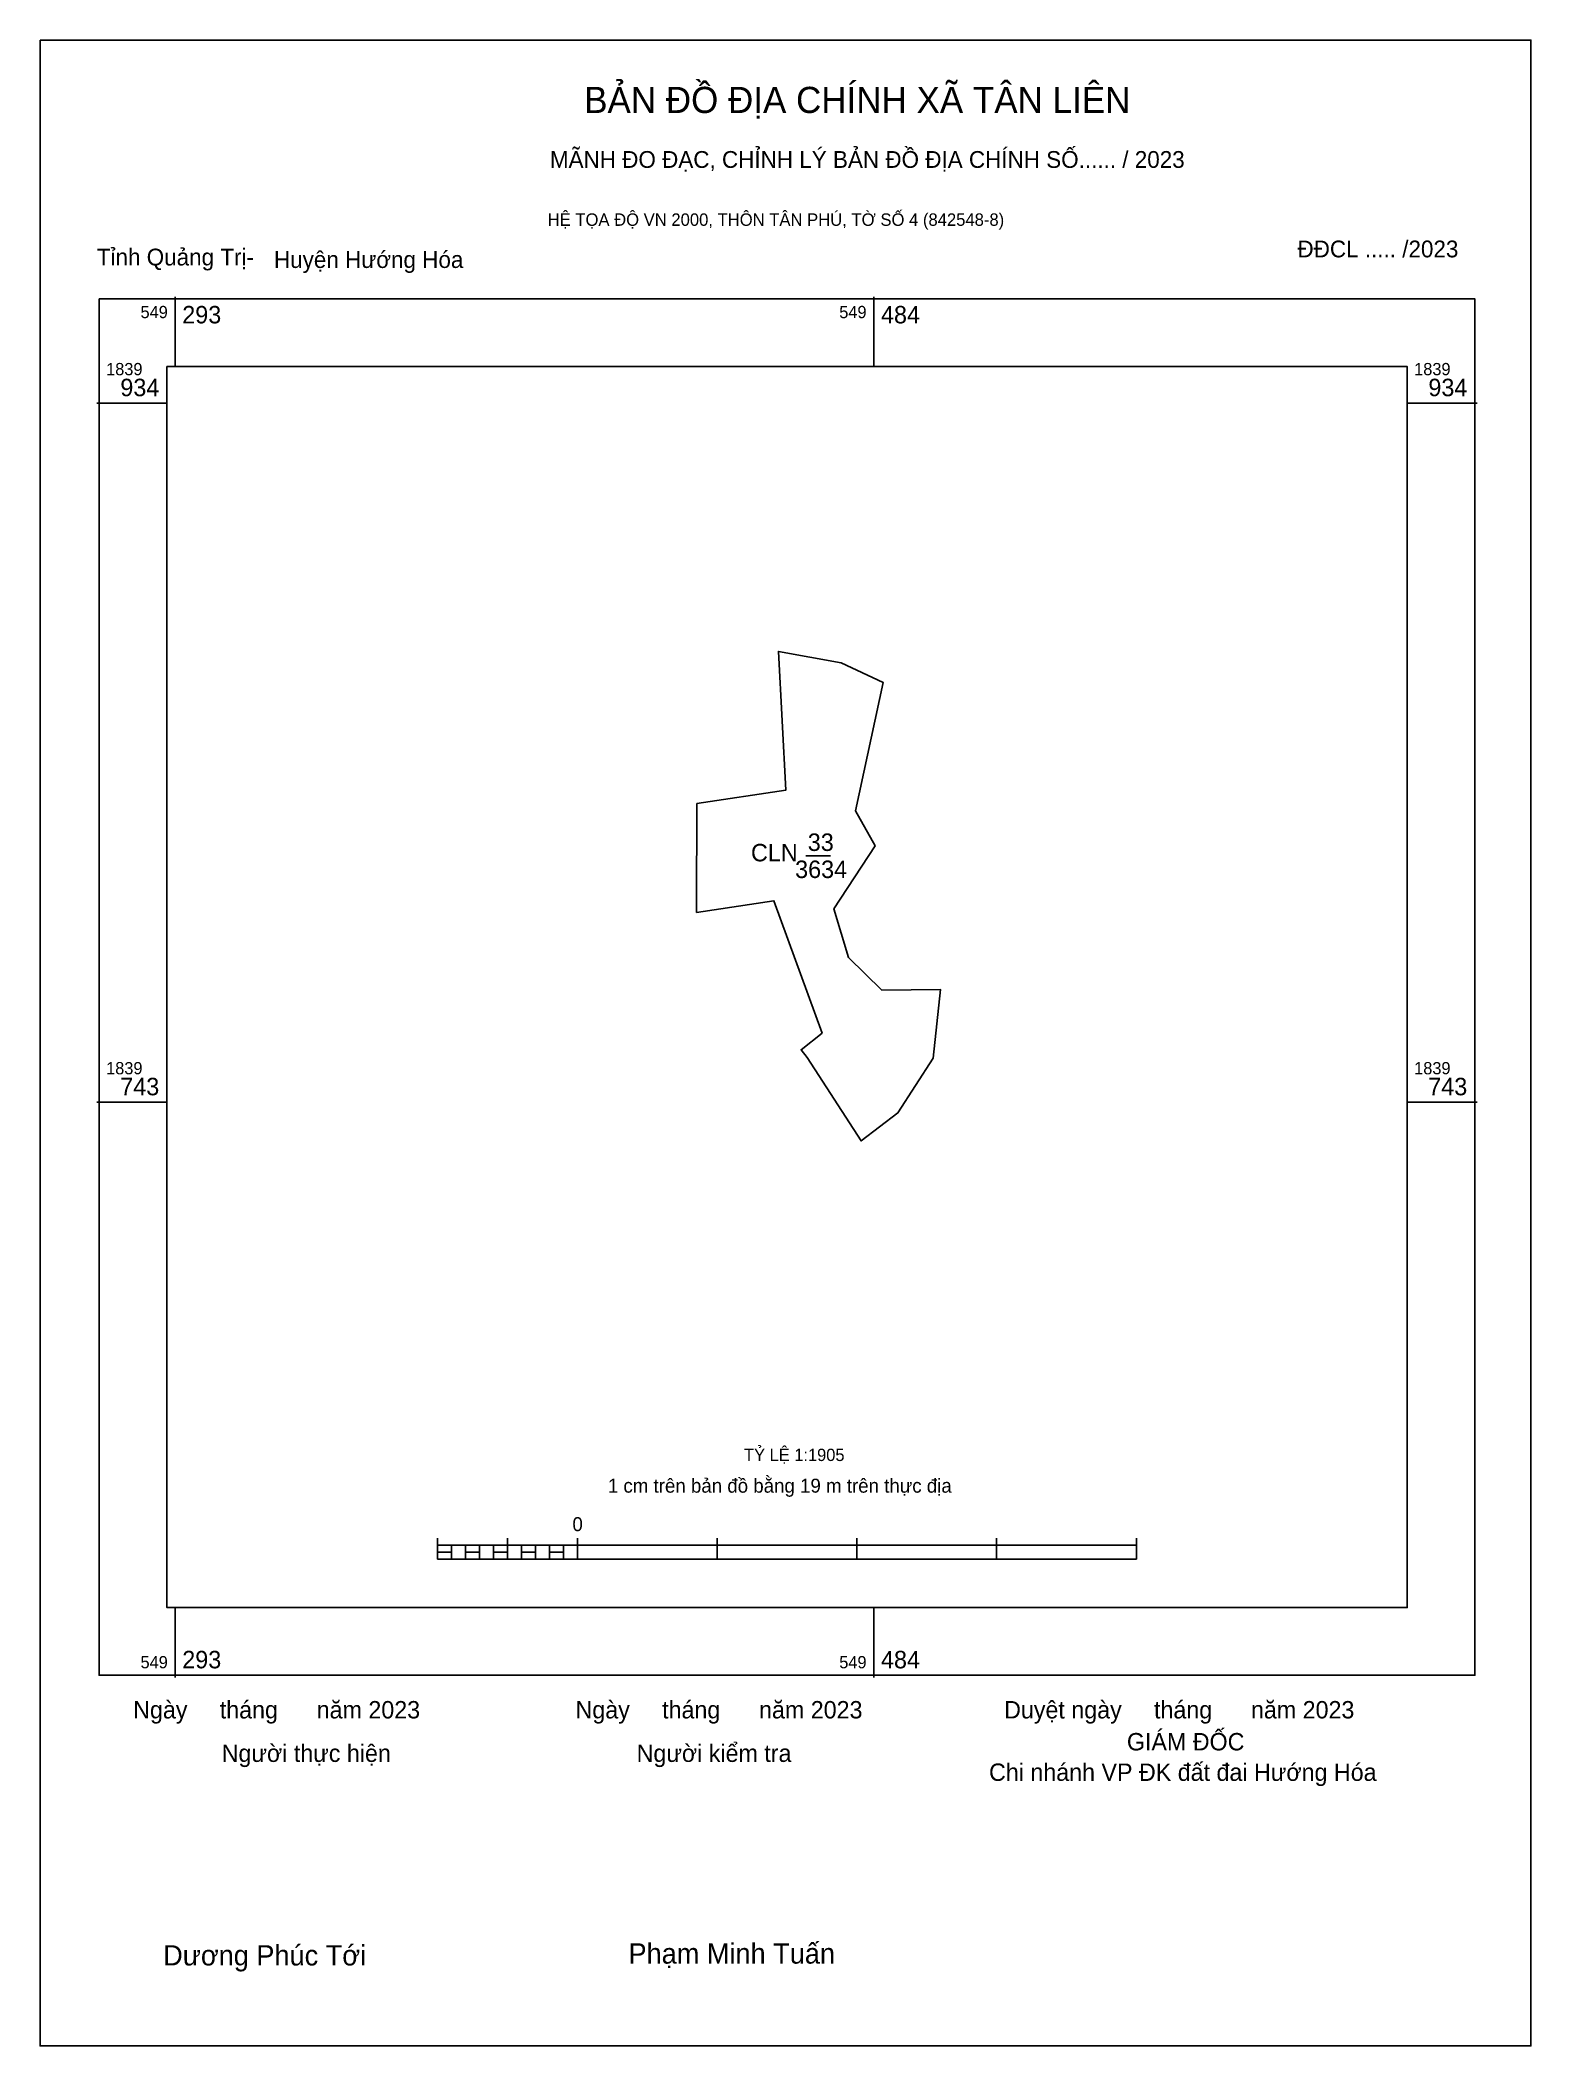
# Model space of a CAD drawing. Extents: x 549257 to 549664, y 1839487 to 1840033.
import ezdxf

# ---------------------------------------------------------------- set-up
doc = ezdxf.new("R2010")
doc.units = 0
for name, color, linetype in [('Level 1', 7, 'Continuous'), ('Level 10', 7, 'Continuous'), ('Level 15', 7, 'Continuous'), ('Level 36', 7, 'Continuous'), ('Level 6', 7, 'Continuous'), ('Level 62', 7, 'Continuous'), ('Level 63', 7, 'Continuous'), ('Level 9', 7, 'Continuous')]:
    doc.layers.add(name, color=color, linetype=linetype)

msp = doc.modelspace()

# ---------------------------------------------------------------- linework, layer by layer
at = {"layer": 'Level 10'}
msp.add_lwpolyline([(549435.98, 1839795.58), (549435.99, 1839796.89), (549436.13, 1839825.27), (549460.37, 1839828.97), (549458.34, 1839866.74), (549475.43, 1839863.62), (549486.92, 1839858.25), (549479.33, 1839823.33), (549484.72, 1839813.82), (549473.42, 1839796.64), (549477.49, 1839783.36), (549486.56, 1839774.46), (549502.53, 1839774.66), (549500.56, 1839755.93), (549490.94, 1839740.98), (549480.9, 1839733.37), (549466.19, 1839756.12), (549464.51, 1839758.19), (549470.24, 1839762.73), (549457.1, 1839798.81)], close=True, dxfattribs=at)
at = {"layer": 'Level 15'}
msp.add_lwpolyline([(549257.02, 1840033.37), (549663.52, 1840033.37), (549663.52, 1839486.71), (549257.02, 1839486.71)], close=True, dxfattribs=at)
at = {"layer": 'Level 36'}
msp.add_line((549490.94, 1839740.98), (549500.56, 1839755.93), dxfattribs=at)
at = {"layer": 'Level 62'}
msp.add_lwpolyline([(549291.58, 1839944.37), (549629.79, 1839944.37), (549629.79, 1839606.16), (549291.58, 1839606.16)], close=True, dxfattribs=at)
at = {"layer": 'Level 63'}
for p, q in [((549293.87, 1839963.43), (549293.87, 1839944.37)), ((549484.4, 1839963.43), (549484.4, 1839944.37)), ((549272.52, 1839934.41), (549291.58, 1839934.41)), ((549629.79, 1839934.41), (549648.84, 1839934.41)), ((549465.78, 1839811.03), (549472.5, 1839811.03)), ((549272.52, 1839743.89), (549291.58, 1839743.89)), ((549629.79, 1839743.89), (549648.84, 1839743.89)), ((549365.42, 1839625.09), (549365.42, 1839619.37)), ((549365.42, 1839623.19), (549555.95, 1839623.19)), ((549369.23, 1839623.19), (549369.23, 1839619.37)), ((549373.04, 1839623.19), (549373.04, 1839619.37)), ((549376.85, 1839623.19), (549376.85, 1839619.37)), ((549380.66, 1839623.19), (549380.66, 1839619.37)), ((549384.47, 1839625.09), (549384.47, 1839619.37)), ((549384.47, 1839623.19), (549384.47, 1839619.37)), ((549388.28, 1839623.19), (549388.28, 1839619.37)), ((549392.09, 1839623.19), (549392.09, 1839619.37)), ((549395.9, 1839623.19), (549395.9, 1839619.37)), ((549399.71, 1839623.19), (549399.71, 1839619.37)), ((549403.52, 1839625.09), (549403.52, 1839619.37)), ((549403.52, 1839623.19), (549403.52, 1839619.37)), ((549441.63, 1839625.09), (549441.63, 1839619.37)), ((549479.74, 1839625.09), (549479.74, 1839619.37)), ((549517.84, 1839625.09), (549517.84, 1839619.37)), ((549555.95, 1839625.09), (549555.95, 1839619.37)), ((549365.42, 1839619.37), (549555.95, 1839619.37)), ((549293.87, 1839606.16), (549293.87, 1839587.11)), ((549484.4, 1839606.16), (549484.4, 1839587.11))]:
    msp.add_line(p, q, dxfattribs=at)
for points in [[(549273.12, 1839962.83), (549648.25, 1839962.83), (549648.25, 1839587.71), (549273.12, 1839587.71)], [(549365.42, 1839621.28), (549369.23, 1839621.28), (549369.23, 1839619.37), (549365.42, 1839619.37)], [(549365.42, 1839621.28), (549369.23, 1839621.28), (549369.23, 1839619.37), (549365.42, 1839619.37)], [(549373.04, 1839621.28), (549376.85, 1839621.28), (549376.85, 1839619.37), (549373.04, 1839619.37)], [(549380.66, 1839621.28), (549384.47, 1839621.28), (549384.47, 1839619.37), (549380.66, 1839619.37)], [(549388.28, 1839621.28), (549392.09, 1839621.28), (549392.09, 1839619.37), (549388.28, 1839619.37)], [(549395.9, 1839621.28), (549399.71, 1839621.28), (549399.71, 1839619.37), (549395.9, 1839619.37)]]:
    msp.add_lwpolyline(points, close=True, dxfattribs=at)

# ---------------------------------------------------------------- texts
at = {"layer": 'Level 1'}
for s, p in [('33', (549466.35, 1839812.38)), ('CLN', (549450.86, 1839809.54)), ('3634', (549462.9, 1839805))]:
    msp.add_text(s, height=4.763, dxfattribs=at).set_placement(p)
at = {"layer": 'Level 6'}
msp.add_text('TỶ LỆ 1:1905', height=3.3493, dxfattribs=at).set_placement((549448.97, 1839646.11))
at = {"layer": 'Level 63'}
for s, height, p in [('BẢN ĐỒ ĐỊA CHÍNH XÃ TÂN LIÊN', 7.1328, (549405.38, 1840013.5)), ('MÃNH ĐO ĐẠC, CHỈNH LÝ BẢN ĐỒ ĐỊA CHÍNH SỐ...... / 2023', 4.5769, (549396.02, 1839998.55)), ('HỆ TỌA ĐỘ VN 2000, THÔN TÂN PHÚ, TỜ SỐ 4 (842548-8)', 3.3881, (549395.42, 1839982.75)), ('549', 3.334, (549284.4, 1839957.59)), ('293', 4.763, (549295.78, 1839956.16)), ('549', 3.334, (549474.93, 1839957.59)), ('484', 4.763, (549486.31, 1839956.16)), ('1839', 3.334, (549275.02, 1839942.04)), ('1839', 3.334, (549631.69, 1839942.04)), ('934', 4.763, (549278.9, 1839936.32)), ('934', 4.763, (549635.57, 1839936.32)), ('1839', 3.334, (549275.02, 1839751.51)), ('1839', 3.334, (549631.69, 1839751.51)), ('743', 4.763, (549278.88, 1839745.79)), ('743', 4.763, (549635.54, 1839745.79)), ('1 cm trên bản đồ bằng 19 m trên thực địa', 3.8106, (549411.83, 1839637.48)), ('0', 3.81, (549402.17, 1839627)), ('549', 3.334, (549284.4, 1839589.61)), ('293', 4.763, (549295.78, 1839589.61)), ('549', 3.334, (549474.93, 1839589.61)), ('484', 4.763, (549486.31, 1839589.61)), ('Ngày     tháng      năm 2023', 4.741, (549282.4, 1839575.95)), ('Ngày     tháng      năm 2023', 4.741, (549403.02, 1839575.95)), ('Duyệt ngày     tháng      năm 2023', 4.741, (549519.88, 1839575.95)), ('GIÁM ĐỐC', 4.741, (549553.36, 1839567.24)), ('Người thực hiện', 4.741, (549306.53, 1839564.1)), ('Người kiểm tra', 4.741, (549419.68, 1839564.1)), ('Chi nhánh VP ĐK đất đai Hướng Hóa', 4.741, (549515.77, 1839558.93)), ('Dương Phúc Tới', 5.5299, (549290.57, 1839508.63)), ('Phạm Minh Tuấn', 5.5299, (549417.46, 1839509.13))]:
    msp.add_text(s, height=height, dxfattribs=at).set_placement(p)
at = {"layer": 'Level 9'}
for s, p in [('Tỉnh Quảng Trị-', (549272.48, 1839971.95)), ('Huyện Hướng Hóa', (549320.78, 1839971.27)), ('ĐĐCL ..... /2023', (549599.87, 1839974.16))]:
    msp.add_text(s, height=4.5769, dxfattribs=at).set_placement(p)

doc.saveas('drawing.dxf')
